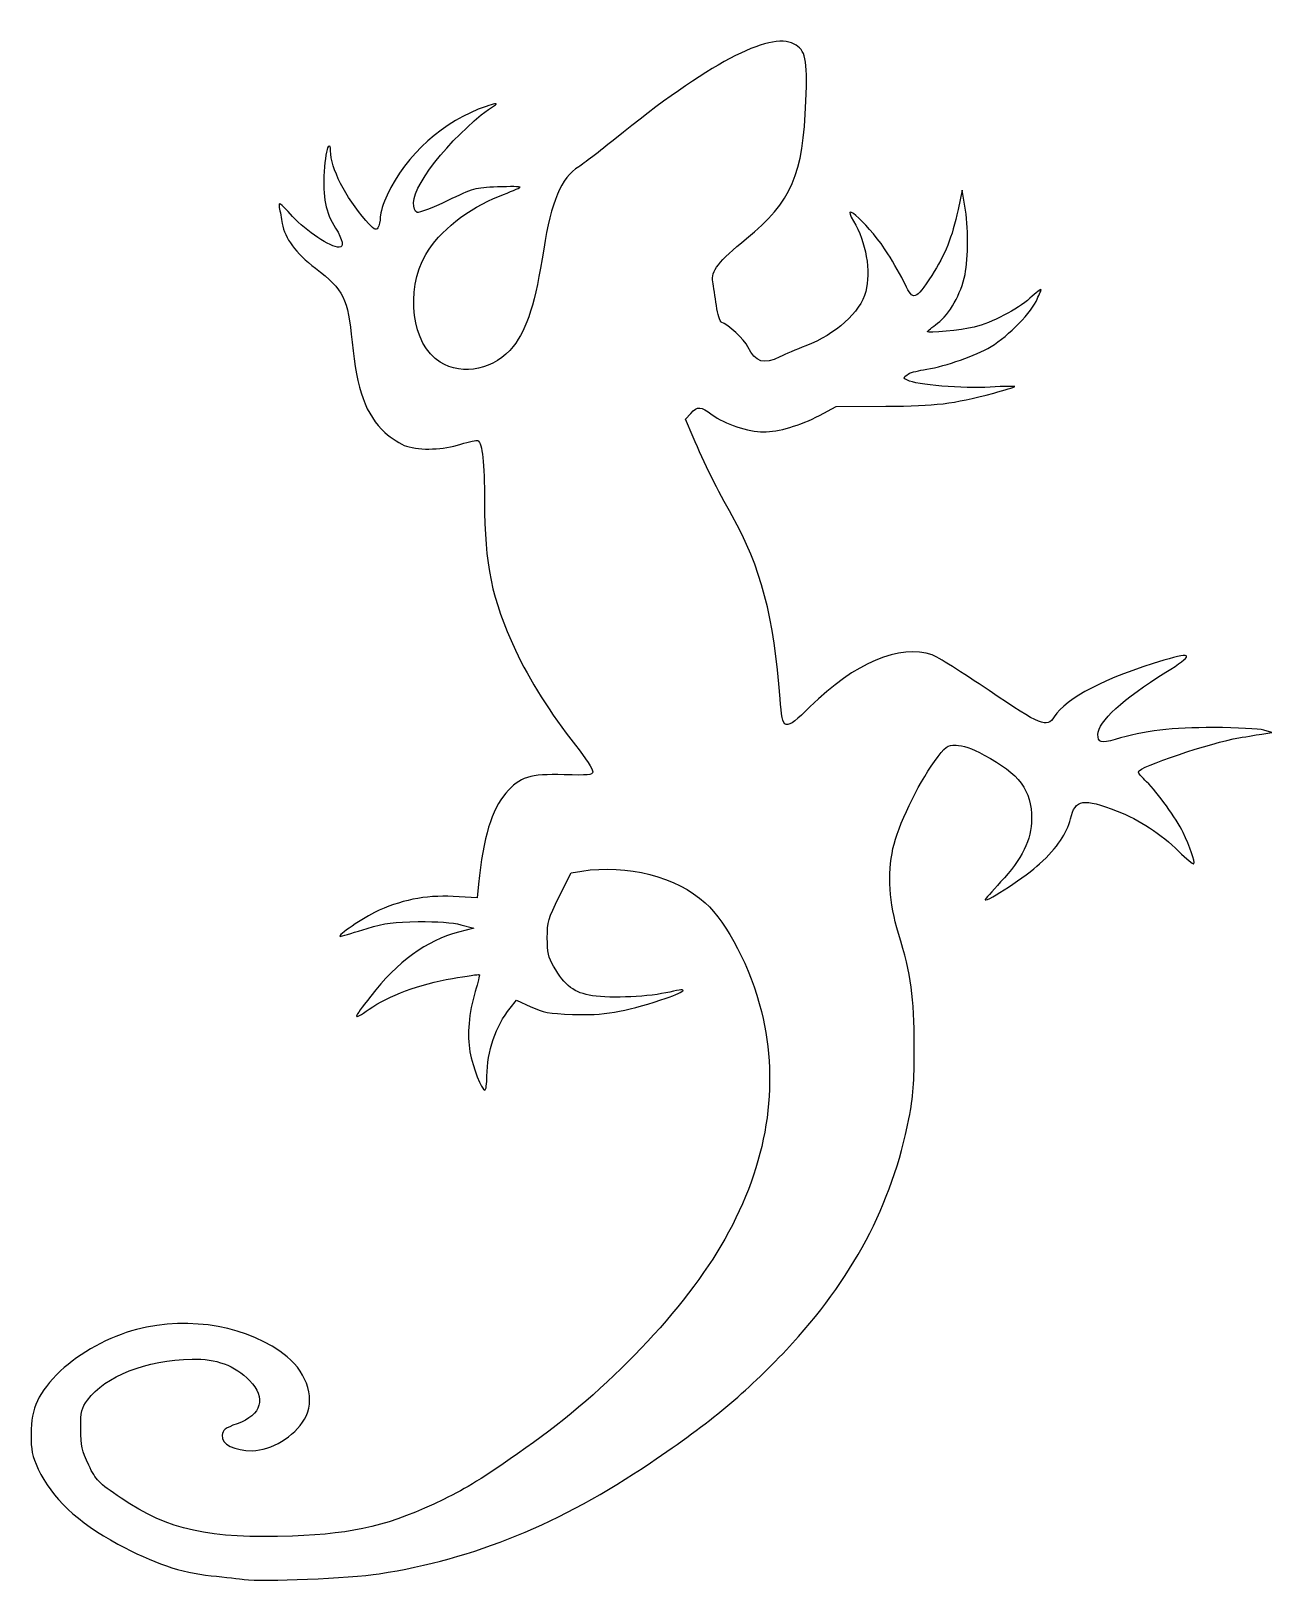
# Model space of a CAD drawing. Header units: centimetres. Extents: x -14.1 to 6.6, y -8.7 to 17.1.
import ezdxf

# ---------------------------------------------------------------- set-up
doc = ezdxf.new("R2010")
doc.units = ezdxf.units.CM
doc.header["$MEASUREMENT"] = 0
doc.layers.add('Layer 1', color=7, linetype='Continuous')

msp = doc.modelspace()

# ---------------------------------------------------------------- linework, layer by layer
at = {"layer": 'Layer 1'}
msp.add_open_spline([(-10.50261, -8.65189), (-10.56772, -8.64263), (-10.81634, -8.615), (-11.0551, -8.59048), (-11.0551, -8.59048), (-11.55798, -8.53883), (-12.01954, -8.38196), (-12.60758, -8.06284), (-12.60758, -8.06284), (-13.2828, -7.69641), (-13.71035, -7.29321), (-13.93251, -6.81336), (-13.93251, -6.81336), (-14.03707, -6.58752), (-14.05431, -6.50447), (-14.05431, -6.22651), (-14.05431, -6.22651), (-14.05431, -5.79247), (-13.93688, -5.54348), (-13.56037, -5.17922), (-13.56037, -5.17922), (-13.25286, -4.88172), (-12.7431, -4.60278), (-12.29819, -4.48856), (-12.29819, -4.48856), (-11.39593, -4.25693), (-10.4094, -4.43527), (-9.78739, -4.94245), (-9.78739, -4.94245), (-9.44154, -5.22445), (-9.31315, -5.67976), (-9.49458, -5.98083), (-9.49458, -5.98083), (-9.67004, -6.27199), (-10.05349, -6.50405), (-10.36449, -6.50729), (-10.36449, -6.50729), (-10.6631, -6.5104), (-10.88627, -6.3973), (-10.86974, -6.25123), (-10.86974, -6.25123), (-10.85965, -6.16211), (-10.82073, -6.13211), (-10.62112, -6.05965), (-10.62112, -6.05965), (-10.20912, -5.9101), (-10.12814, -5.62771), (-10.41382, -5.33679), (-10.41382, -5.33679), (-10.65874, -5.08738), (-10.97136, -4.97096), (-11.3708, -4.98039), (-11.3708, -4.98039), (-12.14365, -4.99865), (-12.81363, -5.26157), (-13.11298, -5.66409), (-13.11298, -5.66409), (-13.21537, -5.80177), (-13.22557, -5.84517), (-13.22557, -6.14326), (-13.22557, -6.14326), (-13.22557, -6.43338), (-13.21036, -6.50273), (-13.09317, -6.74686), (-13.09317, -6.74686), (-12.96726, -7.00916), (-12.94072, -7.03623), (-12.55179, -7.29912), (-12.55179, -7.29912), (-11.76506, -7.83089), (-11.08257, -7.9817), (-9.69606, -7.93013), (-9.69606, -7.93013), (-8.65351, -7.89136), (-8.05705, -7.74666), (-7.18287, -7.32043), (-7.18287, -7.32043), (-6.7611, -7.11478), (-6.58807, -7.00662), (-5.80647, -6.46003), (-5.80647, -6.46003), (-4.45175, -5.51264), (-3.1465, -4.14291), (-2.49461, -2.98455), (-2.49461, -2.98455), (-1.78552, -1.72455), (-1.57635, -0.42704), (-1.88301, 0.80925), (-1.88301, 0.80925), (-2.06448, 1.54083), (-2.44722, 2.28148), (-2.81906, 2.62061), (-2.81906, 2.62061), (-3.29611, 3.05569), (-4.12031, 3.26763), (-4.8775, 3.14995), (-4.8775, 3.14995), (-4.8775, 3.14995), (-5.0535, 3.1226), (-5.0535, 3.1226), (-5.0535, 3.1226), (-5.0535, 3.1226), (-5.2524, 2.72547), (-5.2524, 2.72547), (-5.2524, 2.72547), (-5.43692, 2.35704), (-5.4513, 2.30732), (-5.4513, 2.03744), (-5.4513, 2.03744), (-5.4513, 1.79489), (-5.43382, 1.71627), (-5.34613, 1.56442), (-5.34613, 1.56442), (-5.15558, 1.23442), (-5.00467, 1.12016), (-4.69738, 1.07323), (-4.69738, 1.07323), (-4.38278, 1.02519), (-3.73814, 1.05614), (-3.40907, 1.1351), (-3.40907, 1.1351), (-3.05297, 1.22054), (-3.14341, 1.14131), (-3.55977, 1.00309), (-3.55977, 1.00309), (-4.17552, 0.79867), (-4.51505, 0.74319), (-5.03248, 0.76246), (-5.03248, 0.76246), (-5.42768, 0.77717), (-5.52326, 0.79483), (-5.72689, 0.89076), (-5.72689, 0.89076), (-5.72689, 0.89076), (-5.96302, 1.002), (-5.96302, 1.002), (-5.96302, 1.002), (-5.96302, 1.002), (-6.07008, 0.86838), (-6.07008, 0.86838), (-6.07008, 0.86838), (-6.31205, 0.56637), (-6.45492, 0.14677), (-6.45664, -0.26693), (-6.45664, -0.26693), (-6.45717, -0.39492), (-6.47318, -0.49965), (-6.49221, -0.49965), (-6.49221, -0.49965), (-6.54544, -0.49965), (-6.69252, -0.11992), (-6.73951, 0.1388), (-6.73951, 0.1388), (-6.7908, 0.42124), (-6.75876, 0.78516), (-6.65116, 1.14247), (-6.65116, 1.14247), (-6.60678, 1.28981), (-6.57648, 1.41653), (-6.58382, 1.42405), (-6.58382, 1.42405), (-6.59116, 1.43157), (-6.79317, 1.40343), (-7.03274, 1.36151), (-7.03274, 1.36151), (-7.58483, 1.2649), (-8.09626, 1.07571), (-8.42026, 0.84822), (-8.42026, 0.84822), (-8.70289, 0.64978), (-8.70054, 0.66934), (-8.39422, 1.06514), (-8.39422, 1.06514), (-7.94953, 1.63973), (-7.46311, 1.9944), (-6.93117, 2.13189), (-6.93117, 2.13189), (-6.93117, 2.13189), (-6.67466, 2.19819), (-6.67466, 2.19819), (-6.67466, 2.19819), (-6.67466, 2.19819), (-6.89171, 2.25568), (-6.89171, 2.25568), (-6.89171, 2.25568), (-7.03004, 2.29232), (-7.28765, 2.31125), (-7.60205, 2.30787), (-7.60205, 2.30787), (-8.01015, 2.30348), (-8.15668, 2.28402), (-8.45051, 2.19516), (-8.45051, 2.19516), (-8.64585, 2.13609), (-8.8412, 2.07733), (-8.88461, 2.06458), (-8.88461, 2.06458), (-9.01902, 2.02512), (-8.58234, 2.33633), (-8.33072, 2.45932), (-8.33072, 2.45932), (-7.90823, 2.66584), (-7.48287, 2.75248), (-7.02252, 2.72579), (-7.02252, 2.72579), (-7.02252, 2.72579), (-6.62057, 2.70249), (-6.62057, 2.70249), (-6.62057, 2.70249), (-6.62057, 2.70249), (-6.597, 2.93279), (-6.597, 2.93279), (-6.597, 2.93279), (-6.51651, 3.71931), (-6.38069, 4.1704), (-6.13988, 4.45097), (-6.13988, 4.45097), (-5.90948, 4.71941), (-5.74243, 4.77188), (-5.17131, 4.75518), (-5.17131, 4.75518), (-4.77993, 4.74373), (-4.70192, 4.7514), (-4.69233, 4.80222), (-4.69233, 4.80222), (-4.68603, 4.83561), (-4.81683, 5.03595), (-4.98299, 5.24742), (-4.98299, 5.24742), (-5.39972, 5.77777), (-5.753, 6.33801), (-5.9828, 6.83292), (-5.9828, 6.83292), (-6.37819, 7.68446), (-6.49697, 8.25676), (-6.49731, 9.3119), (-6.49731, 9.3119), (-6.4975, 9.9519), (-6.53348, 10.27472), (-6.60998, 10.32321), (-6.60998, 10.32321), (-6.62705, 10.33403), (-6.7545, 10.30667), (-6.89319, 10.2624), (-6.89319, 10.2624), (-7.18509, 10.16923), (-7.55685, 10.15578), (-7.79739, 10.22969), (-7.79739, 10.22969), (-7.88973, 10.25806), (-8.05136, 10.36066), (-8.15659, 10.45768), (-8.15659, 10.45768), (-8.47656, 10.75272), (-8.62739, 11.16805), (-8.70426, 11.96583), (-8.70426, 11.96583), (-8.77465, 12.69628), (-8.84066, 12.82932), (-9.31348, 13.19368), (-9.31348, 13.19368), (-9.64358, 13.44806), (-9.82732, 13.69518), (-9.86838, 13.94002), (-9.86838, 13.94002), (-9.88227, 14.02285), (-9.90394, 14.1436), (-9.91653, 14.20835), (-9.91653, 14.20835), (-9.93701, 14.31369), (-9.91371, 14.29788), (-9.69505, 14.05816), (-9.69505, 14.05816), (-9.46789, 13.80912), (-9.06729, 13.54425), (-8.91779, 13.54425), (-8.91779, 13.54425), (-8.83267, 13.54425), (-8.85638, 13.66514), (-8.98059, 13.86448), (-8.98059, 13.86448), (-9.14686, 14.13131), (-9.1959, 14.37744), (-9.16867, 14.80848), (-9.16867, 14.80848), (-9.15594, 15.00997), (-9.12678, 15.19405), (-9.10387, 15.21755), (-9.10387, 15.21755), (-9.07464, 15.24753), (-9.06221, 15.22738), (-9.06221, 15.14999), (-9.06221, 15.14999), (-9.06221, 14.86472), (-8.81593, 14.3782), (-8.47473, 13.98945), (-8.47473, 13.98945), (-8.34233, 13.8386), (-8.308, 13.81775), (-8.27479, 13.86803), (-8.27479, 13.86803), (-8.25274, 13.90142), (-8.23441, 13.98338), (-8.23406, 14.05016), (-8.23406, 14.05016), (-8.2337, 14.11694), (-8.18265, 14.28085), (-8.12059, 14.41441), (-8.12059, 14.41441), (-7.80689, 15.08952), (-7.17953, 15.6505), (-6.4685, 15.89166), (-6.4685, 15.89166), (-6.34315, 15.93418), (-6.27428, 15.94701), (-6.31545, 15.92019), (-6.31545, 15.92019), (-6.93188, 15.51854), (-7.681, 14.62175), (-7.681, 14.28545), (-7.681, 14.28545), (-7.681, 14.20167), (-7.65823, 14.13984), (-7.62215, 14.12564), (-7.62215, 14.12564), (-7.58978, 14.1129), (-7.36336, 14.19946), (-7.11899, 14.318), (-7.11899, 14.318), (-6.69012, 14.52604), (-6.66098, 14.53407), (-6.28005, 14.54933), (-6.28005, 14.54933), (-6.063, 14.55802), (-5.8943, 14.5558), (-5.90515, 14.54439), (-5.90515, 14.54439), (-5.916, 14.53298), (-6.06951, 14.46662), (-6.24629, 14.39691), (-6.24629, 14.39691), (-6.78104, 14.18604), (-7.24854, 13.81518), (-7.47417, 13.42284), (-7.47417, 13.42284), (-7.82483, 12.81309), (-7.70836, 11.92669), (-7.23843, 11.62873), (-7.23843, 11.62873), (-6.86832, 11.39406), (-6.31035, 11.51351), (-6.01991, 11.88959), (-6.01991, 11.88959), (-5.78191, 12.19778), (-5.65128, 12.61503), (-5.51175, 13.51279), (-5.51175, 13.51279), (-5.38848, 14.30591), (-5.21991, 14.70217), (-4.92772, 14.8857), (-4.92772, 14.8857), (-4.84672, 14.93658), (-4.57622, 15.144), (-4.32661, 15.34663), (-4.32661, 15.34663), (-2.78339, 16.59944), (-1.74964, 17.14763), (-1.34001, 16.93038), (-1.34001, 16.93038), (-1.14308, 16.82594), (-1.11613, 16.69687), (-1.14173, 15.98085), (-1.14173, 15.98085), (-1.18565, 14.75259), (-1.37916, 14.30521), (-2.13261, 13.69004), (-2.13261, 13.69004), (-2.60104, 13.30758), (-2.72553, 13.14768), (-2.69475, 12.96795), (-2.69475, 12.96795), (-2.68232, 12.89537), (-2.65519, 12.71811), (-2.63446, 12.57403), (-2.63446, 12.57403), (-2.61373, 12.42996), (-2.57654, 12.30516), (-2.55183, 12.29671), (-2.55183, 12.29671), (-2.43474, 12.25668), (-2.16867, 12.00963), (-2.10712, 11.88379), (-2.10712, 11.88379), (-1.98194, 11.62784), (-1.83889, 11.58339), (-1.57527, 11.71854), (-1.57527, 11.71854), (-1.49321, 11.76061), (-1.29911, 11.84346), (-1.14394, 11.90265), (-1.14394, 11.90265), (-0.63852, 12.09544), (-0.24029, 12.45594), (-0.14532, 12.80666), (-0.14532, 12.80666), (-0.05549, 13.1384), (-0.14158, 13.63572), (-0.3487, 13.98146), (-0.3487, 13.98146), (-0.59435, 14.39153), (-0.05333, 13.87849), (0.22469, 13.43772), (0.22469, 13.43772), (0.32139, 13.28441), (0.44998, 13.05553), (0.51044, 12.9291), (0.51044, 12.9291), (0.6465, 12.64459), (0.68055, 12.65588), (0.95481, 13.07643), (0.95481, 13.07643), (1.1792, 13.4205), (1.29422, 13.70801), (1.39294, 14.17158), (1.39294, 14.17158), (1.39294, 14.17158), (1.46189, 14.49536), (1.46189, 14.49536), (1.46189, 14.49536), (1.46189, 14.49536), (1.50764, 14.22898), (1.50764, 14.22898), (1.50764, 14.22898), (1.56548, 13.8922), (1.56639, 13.36917), (1.50964, 13.09095), (1.50964, 13.09095), (1.44357, 12.76707), (1.25187, 12.42653), (1.05331, 12.28028), (1.05331, 12.28028), (0.95937, 12.21109), (0.88252, 12.1458), (0.88252, 12.13517), (0.88252, 12.13517), (0.88252, 12.10497), (1.45427, 12.1621), (1.66231, 12.21309), (1.66231, 12.21309), (1.95057, 12.28374), (2.3846, 12.5091), (2.59064, 12.6951), (2.59064, 12.6951), (2.69301, 12.78751), (2.77676, 12.85174), (2.77676, 12.83783), (2.77676, 12.83783), (2.77676, 12.82392), (2.73871, 12.73586), (2.6922, 12.64215), (2.6922, 12.64215), (2.57447, 12.40491), (2.16997, 12.01069), (1.88822, 11.85862), (1.88822, 11.85862), (1.61277, 11.70994), (1.10807, 11.54181), (0.81651, 11.50161), (0.81651, 11.50161), (0.70424, 11.48613), (0.58117, 11.45005), (0.54302, 11.42144), (0.54302, 11.42144), (0.47735, 11.37219), (0.47771, 11.36723), (0.54983, 11.32822), (0.54983, 11.32822), (0.69218, 11.25121), (1.4787, 11.1854), (1.92617, 11.21306), (1.92617, 11.21306), (2.16376, 11.22775), (2.35022, 11.23166), (2.34053, 11.22175), (2.34053, 11.22175), (2.33084, 11.21184), (2.17197, 11.16417), (1.98748, 11.11581), (1.98748, 11.11581), (1.27635, 10.92941), (1.0455, 10.90118), (0.1919, 10.89624), (0.1919, 10.89624), (0.1919, 10.89624), (-0.63683, 10.89144), (-0.63683, 10.89144), (-0.63683, 10.89144), (-0.63683, 10.89144), (-0.91649, 10.74345), (-0.91649, 10.74345), (-0.91649, 10.74345), (-1.23742, 10.57362), (-1.59525, 10.4684), (-1.85187, 10.4684), (-1.85187, 10.4684), (-2.09547, 10.4684), (-2.50412, 10.6044), (-2.70181, 10.75127), (-2.70181, 10.75127), (-2.89995, 10.89847), (-2.94507, 10.90158), (-3.06011, 10.776), (-3.06011, 10.776), (-3.06011, 10.776), (-3.14908, 10.67888), (-3.14908, 10.67888), (-3.14908, 10.67888), (-3.14908, 10.67888), (-3.02237, 10.3814), (-3.02237, 10.3814), (-3.02237, 10.3814), (-2.83794, 9.94839), (-2.60905, 9.48686), (-2.37305, 9.07211), (-2.37305, 9.07211), (-1.89535, 8.23258), (-1.66917, 7.37117), (-1.57188, 6.02072), (-1.57188, 6.02072), (-1.53258, 5.47525), (-1.5011, 5.46683), (-1.07388, 5.88746), (-1.07388, 5.88746), (-0.32792, 6.62192), (0.42383, 6.94116), (0.96327, 6.75257), (0.96327, 6.75257), (1.04025, 6.72566), (1.4659, 6.45796), (1.90917, 6.15768), (1.90917, 6.15768), (2.77536, 5.57091), (2.87398, 5.53106), (2.99417, 5.71919), (2.99417, 5.71919), (3.19683, 6.0364), (3.84484, 6.37129), (4.82146, 6.66354), (4.82146, 6.66354), (5.3187, 6.81234), (5.32784, 6.7554), (4.85373, 6.46256), (4.85373, 6.46256), (4.13998, 6.0217), (3.72385, 5.63924), (3.72385, 5.42413), (3.72385, 5.42413), (3.72385, 5.29111), (3.77971, 5.2754), (4.01048, 5.34352), (4.01048, 5.34352), (4.49959, 5.4879), (4.96259, 5.54351), (5.65755, 5.54133), (5.65755, 5.54133), (6.03738, 5.54014), (6.41031, 5.52181), (6.48628, 5.50059), (6.48628, 5.50059), (6.48628, 5.50059), (6.6244, 5.46201), (6.6244, 5.46201), (6.6244, 5.46201), (6.6244, 5.46201), (6.48628, 5.43882), (6.48628, 5.43882), (6.48628, 5.43882), (6.41031, 5.42606), (6.22385, 5.3952), (6.07192, 5.37024), (6.07192, 5.37024), (5.62699, 5.29714), (4.39473, 4.88175), (4.39473, 4.80487), (4.39473, 4.80487), (4.39473, 4.78992), (4.45823, 4.71492), (4.53584, 4.63821), (4.53584, 4.63821), (4.71722, 4.45893), (5.03114, 4.02308), (5.14359, 3.79441), (5.14359, 3.79441), (5.25681, 3.56417), (5.34817, 3.2978), (5.32283, 3.27181), (5.32283, 3.27181), (5.31191, 3.26061), (5.19912, 3.35303), (5.07219, 3.4772), (5.07219, 3.4772), (4.77027, 3.77255), (4.41846, 4.00269), (4.04526, 4.14897), (4.04526, 4.14897), (3.47726, 4.37161), (3.34807, 4.35025), (3.26604, 4.0202), (3.26604, 4.0202), (3.20364, 3.76912), (3.05795, 3.5561), (2.75198, 3.26856), (2.75198, 3.26856), (2.54658, 3.07554), (1.87749, 2.63514), (1.84314, 2.67037), (1.84314, 2.67037), (1.83742, 2.67624), (1.95412, 2.81057), (2.10248, 2.96888), (2.10248, 2.96888), (2.46064, 3.35105), (2.61888, 3.67315), (2.61888, 4.01998), (2.61888, 4.01998), (2.61888, 4.49792), (2.41687, 4.7698), (1.82844, 5.08375), (1.82844, 5.08375), (1.61558, 5.19732), (1.47199, 5.24747), (1.35969, 5.24747), (1.35969, 5.24747), (1.2057, 5.24747), (1.18812, 5.23414), (0.99967, 4.97428), (0.99967, 4.97428), (0.71659, 4.58396), (0.38969, 3.8993), (0.30916, 3.5281), (0.30916, 3.5281), (0.21399, 3.08941), (0.24393, 2.62807), (0.40111, 2.11087), (0.40111, 2.11087), (0.61397, 1.41049), (0.66306, 1.05819), (0.66339, 0.22891), (0.66339, 0.22891), (0.66363, -0.38784), (0.64797, -0.60013), (0.57454, -0.97536), (0.57454, -0.97536), (0.29467, -2.40559), (-0.37226, -3.6641), (-1.46557, -4.8251), (-1.46557, -4.8251), (-2.13964, -5.54091), (-2.72781, -6.02981), (-3.72968, -6.70711), (-3.72968, -6.70711), (-5.24356, -7.73054), (-6.65496, -8.30819), (-8.25325, -8.55849), (-8.25325, -8.55849), (-8.73987, -8.6347), (-10.19755, -8.69516), (-10.50266, -8.6518), (-10.50266, -8.6518), (-10.50266, -8.6518), (-10.50261, -8.65189), (-10.50261, -8.65189)], degree=3, knots=[0, 0, 0, 0, 0.00591716, 0.00591716, 0.00591716, 0.00591716, 0.01183432, 0.01183432, 0.01183432, 0.01183432, 0.01775148, 0.01775148, 0.01775148, 0.01775148, 0.02366864, 0.02366864, 0.02366864, 0.02366864, 0.0295858, 0.0295858, 0.0295858, 0.0295858, 0.03550296, 0.03550296, 0.03550296, 0.03550296, 0.04142012, 0.04142012, 0.04142012, 0.04142012, 0.04733728, 0.04733728, 0.04733728, 0.04733728, 0.05325444, 0.05325444, 0.05325444, 0.05325444, 0.0591716, 0.0591716, 0.0591716, 0.0591716, 0.06508876, 0.06508876, 0.06508876, 0.06508876, 0.07100592, 0.07100592, 0.07100592, 0.07100592, 0.07692308, 0.07692308, 0.07692308, 0.07692308, 0.08284024, 0.08284024, 0.08284024, 0.08284024, 0.0887574, 0.0887574, 0.0887574, 0.0887574, 0.09467456, 0.09467456, 0.09467456, 0.09467456, 0.10059172, 0.10059172, 0.10059172, 0.10059172, 0.10650888, 0.10650888, 0.10650888, 0.10650888, 0.11242604, 0.11242604, 0.11242604, 0.11242604, 0.1183432, 0.1183432, 0.1183432, 0.1183432, 0.12426036, 0.12426036, 0.12426036, 0.12426036, 0.13017751, 0.13017751, 0.13017751, 0.13017751, 0.13609467, 0.13609467, 0.13609467, 0.13609467, 0.14201183, 0.14201183, 0.14201183, 0.14201183, 0.14792899, 0.14792899, 0.14792899, 0.14792899, 0.15384615, 0.15384615, 0.15384615, 0.15384615, 0.15976331, 0.15976331, 0.15976331, 0.15976331, 0.16568047, 0.16568047, 0.16568047, 0.16568047, 0.17159763, 0.17159763, 0.17159763, 0.17159763, 0.17751479, 0.17751479, 0.17751479, 0.17751479, 0.18343195, 0.18343195, 0.18343195, 0.18343195, 0.18934911, 0.18934911, 0.18934911, 0.18934911, 0.19526627, 0.19526627, 0.19526627, 0.19526627, 0.20118343, 0.20118343, 0.20118343, 0.20118343, 0.20710059, 0.20710059, 0.20710059, 0.20710059, 0.21301775, 0.21301775, 0.21301775, 0.21301775, 0.21893491, 0.21893491, 0.21893491, 0.21893491, 0.22485207, 0.22485207, 0.22485207, 0.22485207, 0.23076923, 0.23076923, 0.23076923, 0.23076923, 0.23668639, 0.23668639, 0.23668639, 0.23668639, 0.24260355, 0.24260355, 0.24260355, 0.24260355, 0.24852071, 0.24852071, 0.24852071, 0.24852071, 0.25443787, 0.25443787, 0.25443787, 0.25443787, 0.26035503, 0.26035503, 0.26035503, 0.26035503, 0.26627219, 0.26627219, 0.26627219, 0.26627219, 0.27218935, 0.27218935, 0.27218935, 0.27218935, 0.27810651, 0.27810651, 0.27810651, 0.27810651, 0.28402367, 0.28402367, 0.28402367, 0.28402367, 0.28994083, 0.28994083, 0.28994083, 0.28994083, 0.29585799, 0.29585799, 0.29585799, 0.29585799, 0.30177515, 0.30177515, 0.30177515, 0.30177515, 0.30769231, 0.30769231, 0.30769231, 0.30769231, 0.31360947, 0.31360947, 0.31360947, 0.31360947, 0.31952663, 0.31952663, 0.31952663, 0.31952663, 0.32544379, 0.32544379, 0.32544379, 0.32544379, 0.33136095, 0.33136095, 0.33136095, 0.33136095, 0.33727811, 0.33727811, 0.33727811, 0.33727811, 0.34319527, 0.34319527, 0.34319527, 0.34319527, 0.34911243, 0.34911243, 0.34911243, 0.34911243, 0.35502959, 0.35502959, 0.35502959, 0.35502959, 0.36094675, 0.36094675, 0.36094675, 0.36094675, 0.36686391, 0.36686391, 0.36686391, 0.36686391, 0.37278107, 0.37278107, 0.37278107, 0.37278107, 0.37869822, 0.37869822, 0.37869822, 0.37869822, 0.38461538, 0.38461538, 0.38461538, 0.38461538, 0.39053254, 0.39053254, 0.39053254, 0.39053254, 0.3964497, 0.3964497, 0.3964497, 0.3964497, 0.40236686, 0.40236686, 0.40236686, 0.40236686, 0.40828402, 0.40828402, 0.40828402, 0.40828402, 0.41420118, 0.41420118, 0.41420118, 0.41420118, 0.42011834, 0.42011834, 0.42011834, 0.42011834, 0.4260355, 0.4260355, 0.4260355, 0.4260355, 0.43195266, 0.43195266, 0.43195266, 0.43195266, 0.43786982, 0.43786982, 0.43786982, 0.43786982, 0.44378698, 0.44378698, 0.44378698, 0.44378698, 0.44970414, 0.44970414, 0.44970414, 0.44970414, 0.4556213, 0.4556213, 0.4556213, 0.4556213, 0.46153846, 0.46153846, 0.46153846, 0.46153846, 0.46745562, 0.46745562, 0.46745562, 0.46745562, 0.47337278, 0.47337278, 0.47337278, 0.47337278, 0.47928994, 0.47928994, 0.47928994, 0.47928994, 0.4852071, 0.4852071, 0.4852071, 0.4852071, 0.49112426, 0.49112426, 0.49112426, 0.49112426, 0.49704142, 0.49704142, 0.49704142, 0.49704142, 0.50295858, 0.50295858, 0.50295858, 0.50295858, 0.50887574, 0.50887574, 0.50887574, 0.50887574, 0.5147929, 0.5147929, 0.5147929, 0.5147929, 0.52071006, 0.52071006, 0.52071006, 0.52071006, 0.52662722, 0.52662722, 0.52662722, 0.52662722, 0.53254438, 0.53254438, 0.53254438, 0.53254438, 0.53846154, 0.53846154, 0.53846154, 0.53846154, 0.5443787, 0.5443787, 0.5443787, 0.5443787, 0.55029586, 0.55029586, 0.55029586, 0.55029586, 0.55621302, 0.55621302, 0.55621302, 0.55621302, 0.56213018, 0.56213018, 0.56213018, 0.56213018, 0.56804734, 0.56804734, 0.56804734, 0.56804734, 0.5739645, 0.5739645, 0.5739645, 0.5739645, 0.57988166, 0.57988166, 0.57988166, 0.57988166, 0.58579882, 0.58579882, 0.58579882, 0.58579882, 0.59171598, 0.59171598, 0.59171598, 0.59171598, 0.59763314, 0.59763314, 0.59763314, 0.59763314, 0.6035503, 0.6035503, 0.6035503, 0.6035503, 0.60946746, 0.60946746, 0.60946746, 0.60946746, 0.61538462, 0.61538462, 0.61538462, 0.61538462, 0.62130178, 0.62130178, 0.62130178, 0.62130178, 0.62721893, 0.62721893, 0.62721893, 0.62721893, 0.63313609, 0.63313609, 0.63313609, 0.63313609, 0.63905325, 0.63905325, 0.63905325, 0.63905325, 0.64497041, 0.64497041, 0.64497041, 0.64497041, 0.65088757, 0.65088757, 0.65088757, 0.65088757, 0.65680473, 0.65680473, 0.65680473, 0.65680473, 0.66272189, 0.66272189, 0.66272189, 0.66272189, 0.66863905, 0.66863905, 0.66863905, 0.66863905, 0.67455621, 0.67455621, 0.67455621, 0.67455621, 0.68047337, 0.68047337, 0.68047337, 0.68047337, 0.68639053, 0.68639053, 0.68639053, 0.68639053, 0.69230769, 0.69230769, 0.69230769, 0.69230769, 0.69822485, 0.69822485, 0.69822485, 0.69822485, 0.70414201, 0.70414201, 0.70414201, 0.70414201, 0.71005917, 0.71005917, 0.71005917, 0.71005917, 0.71597633, 0.71597633, 0.71597633, 0.71597633, 0.72189349, 0.72189349, 0.72189349, 0.72189349, 0.72781065, 0.72781065, 0.72781065, 0.72781065, 0.73372781, 0.73372781, 0.73372781, 0.73372781, 0.73964497, 0.73964497, 0.73964497, 0.73964497, 0.74556213, 0.74556213, 0.74556213, 0.74556213, 0.75147929, 0.75147929, 0.75147929, 0.75147929, 0.75739645, 0.75739645, 0.75739645, 0.75739645, 0.76331361, 0.76331361, 0.76331361, 0.76331361, 0.76923077, 0.76923077, 0.76923077, 0.76923077, 0.77514793, 0.77514793, 0.77514793, 0.77514793, 0.78106509, 0.78106509, 0.78106509, 0.78106509, 0.78698225, 0.78698225, 0.78698225, 0.78698225, 0.79289941, 0.79289941, 0.79289941, 0.79289941, 0.79881657, 0.79881657, 0.79881657, 0.79881657, 0.80473373, 0.80473373, 0.80473373, 0.80473373, 0.81065089, 0.81065089, 0.81065089, 0.81065089, 0.81656805, 0.81656805, 0.81656805, 0.81656805, 0.82248521, 0.82248521, 0.82248521, 0.82248521, 0.82840237, 0.82840237, 0.82840237, 0.82840237, 0.83431953, 0.83431953, 0.83431953, 0.83431953, 0.84023669, 0.84023669, 0.84023669, 0.84023669, 0.84615385, 0.84615385, 0.84615385, 0.84615385, 0.85207101, 0.85207101, 0.85207101, 0.85207101, 0.85798817, 0.85798817, 0.85798817, 0.85798817, 0.86390533, 0.86390533, 0.86390533, 0.86390533, 0.86982249, 0.86982249, 0.86982249, 0.86982249, 0.87573964, 0.87573964, 0.87573964, 0.87573964, 0.8816568, 0.8816568, 0.8816568, 0.8816568, 0.88757396, 0.88757396, 0.88757396, 0.88757396, 0.89349112, 0.89349112, 0.89349112, 0.89349112, 0.89940828, 0.89940828, 0.89940828, 0.89940828, 0.90532544, 0.90532544, 0.90532544, 0.90532544, 0.9112426, 0.9112426, 0.9112426, 0.9112426, 0.91715976, 0.91715976, 0.91715976, 0.91715976, 0.92307692, 0.92307692, 0.92307692, 0.92307692, 0.92899408, 0.92899408, 0.92899408, 0.92899408, 0.93491124, 0.93491124, 0.93491124, 0.93491124, 0.9408284, 0.9408284, 0.9408284, 0.9408284, 0.94674556, 0.94674556, 0.94674556, 0.94674556, 0.95266272, 0.95266272, 0.95266272, 0.95266272, 0.95857988, 0.95857988, 0.95857988, 0.95857988, 0.96449704, 0.96449704, 0.96449704, 0.96449704, 0.9704142, 0.9704142, 0.9704142, 0.9704142, 0.97633136, 0.97633136, 0.97633136, 0.97633136, 0.98224852, 0.98224852, 0.98224852, 0.98224852, 0.98816568, 0.98816568, 0.98816568, 0.98816568, 1, 1, 1, 1], dxfattribs=at)

doc.saveas('drawing.dxf')
